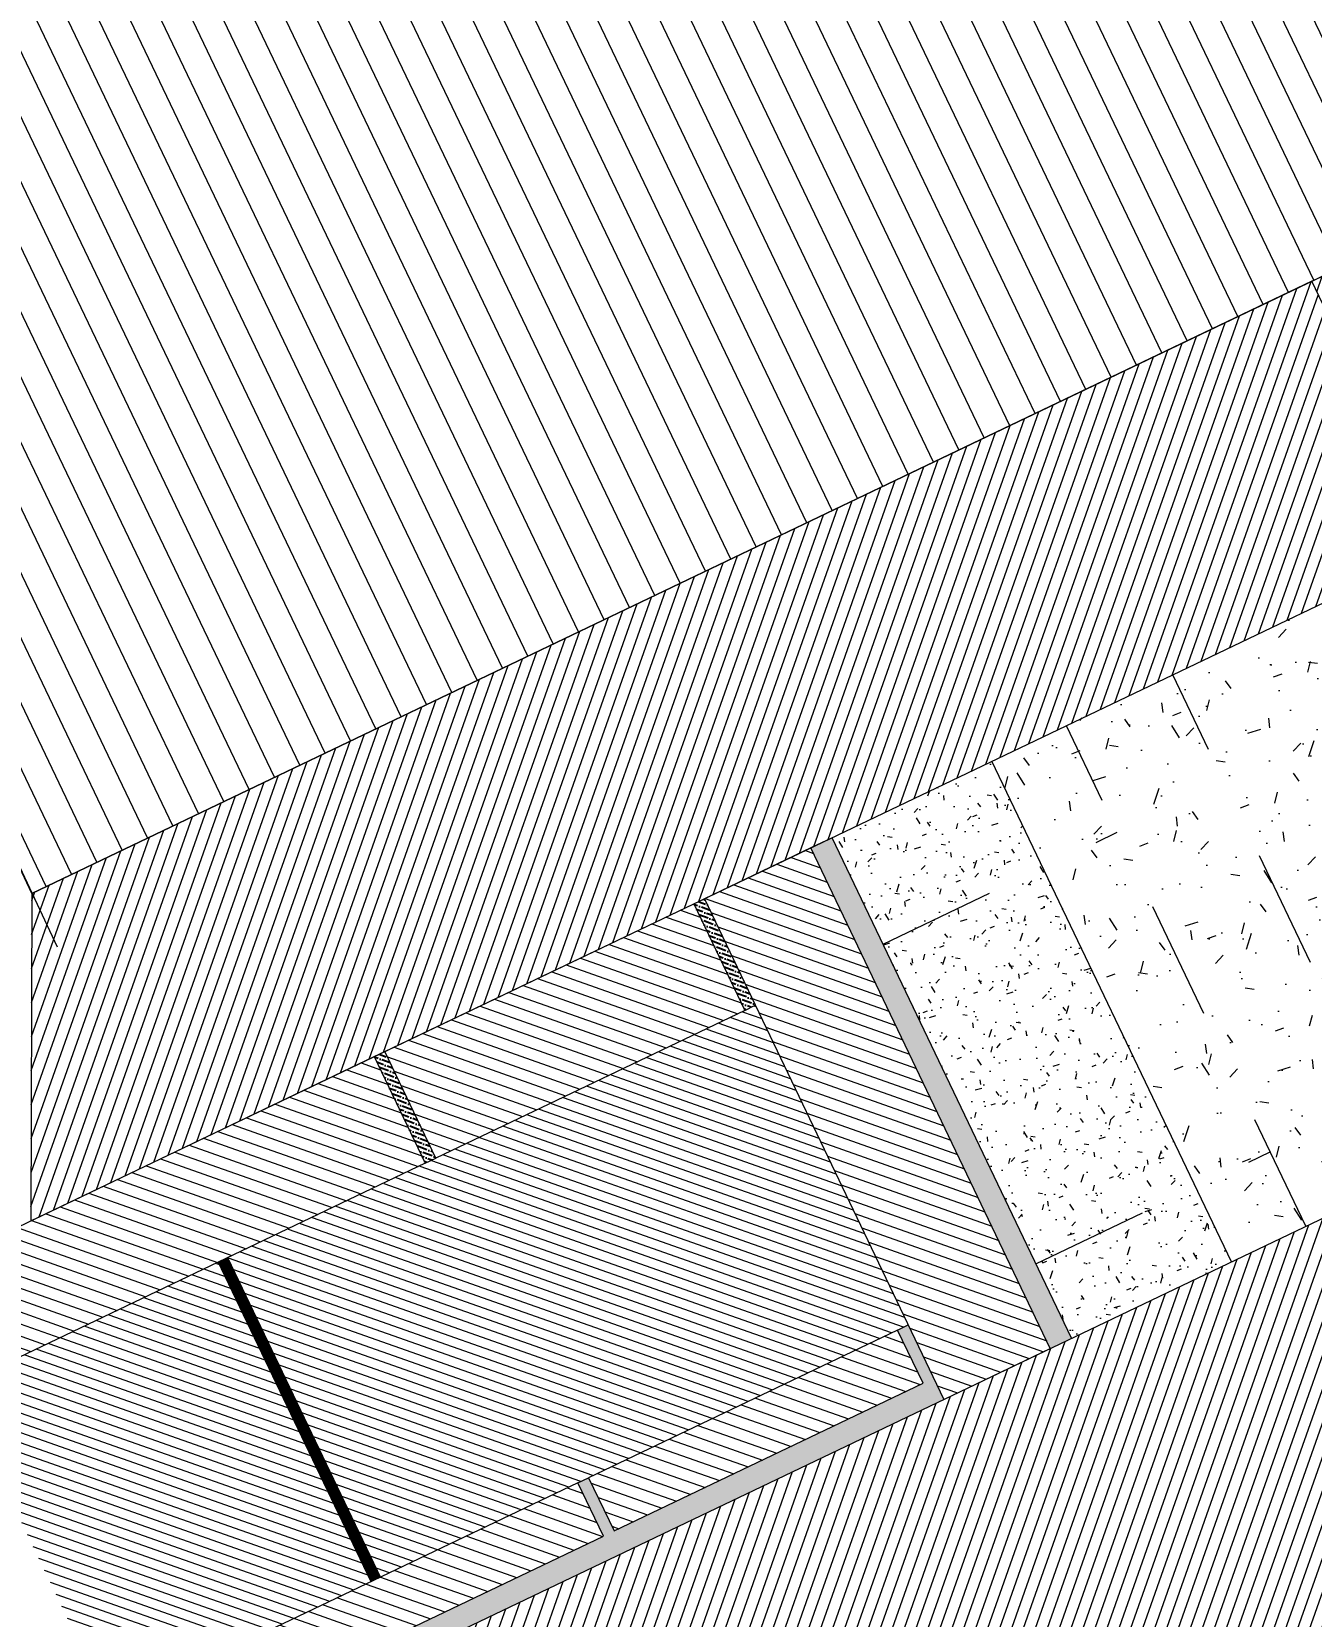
# Model space of a CAD drawing. Header units: metres. Extents: x 678805 to 1359287, y 2747329 to 5497370.
# Drawn here: x 679524.215 to 679525.299, y 2747469.348 to 2747470.69 of the extents above; entities that cross this region are included whole.
import ezdxf

# ---------------------------------------------------------------- set-up
doc = ezdxf.new("R2010")
doc.units = ezdxf.units.M
doc.linetypes.add('XREF_MON_WATERFEATURE$0$DASH_1', pattern=[0.4, 0.1, -0.3])
doc.linetypes.add('XREF_MON_WATERFEATURE$0$HIDDEN', pattern=[0.375, 0.25, -0.125])
for name, color, linetype, true_color in [('02-L-Waterfeatures 01', 7, 'Continuous', 0x4da6ff), ('XREF_MON_WATERFEATURE$0$01-TX-Dimensions_1-100', 7, 'Continuous', 0x3f5f7f), ('XREF_MON_WATERFEATURE$0$EIT_3 TR sorra', 7, 'Continuous', 0xd8ceb0)]:
    doc.layers.add(name, color=color, linetype=linetype, true_color=true_color)
for name, color, linetype, lineweight, true_color in [('XREF_MON_WATERFEATURE$0$02-L-projecció', 7, 'Continuous', 5, 0x636363), ('XREF_MON_WATERFEATURE$0$02-L-projecció 2', 7, 'Continuous', 5, 0x636363), ('XREF_MON_WATERFEATURE$0$3-TR grava', 7, 'Continuous', 5, 0x666666), ('XREF_MON_WATERFEATURE$0$3-TR tot_u', 7, 'Continuous', 5, 0x787878)]:
    doc.layers.add(name, color=color, linetype=linetype, lineweight=lineweight, true_color=true_color)
for name, color, linetype, lineweight in [('XREF_MON_WATERFEATURE$0$02-L-seccionat', 6, 'Continuous', 5), ('XREF_MON_WATERFEATURE$0$3-TR Formigó', 252, 'Continuous', 0), ('XREF_MON_WATERFEATURE$0$3-TR terra compactada', 45, 'Continuous', 0)]:
    doc.layers.add(name, color=color, linetype=linetype, lineweight=lineweight)
doc.layers.add('XREF_MON_WATERFEATURE$0$02-L-Waterfeatures 02', color=152, linetype='Continuous')
doc.layers.add('XREF_MON_WATERFEATURE$0$COTAUX', color=7, linetype='Continuous')
doc.styles.add('XREF_MON_WATERFEATURE$0$Standard', font='arial.ttf')
doc.dimstyles.new('XREF_MON_WATERFEATURE$0$E100', dxfattribs={"dimscale": 0.03, "dimtxt": 7, "dimasz": 0.5, "dimexe": 0.1, "dimexo": 15, "dimgap": 4, "dimtad": 1, "dimzin": 0, "dimdsep": 46, "dimtxsty": 'XREF_MON_WATERFEATURE$0$Standard', "dimblk1": 'XREF_MON_WATERFEATURE$0$LINCOT200', "dimblk2": 'XREF_MON_WATERFEATURE$0$LINCOT200', "dimsah": 1, "dimcen": 0.1, "dimdle": 0.1, "dimclrt": 256, "dimadec": 0, "dimazin": 0, "dimtfac": 0.01538461538461539, "dimtofl": 0, "dimtmove": 0, "dimatfit": 3, "dimldrblk": 'XREF_MON_WATERFEATURE$0$LINCOT200', "dimfxl": 1, "dimtolj": 1, "dimtzin": 0, "dimarcsym": 0})
pattern_1 = [(43.98579928964266, (60.71552427113056, -34.8634046879597), (0.001927275125572217, 0.006603891924043957), [0.00853281250000007, -0.001706562500000014, 0, -0.001706562500000014])]

# ---------------------------------------------------------------- blocks, each defined once
blk = doc.blocks.new('XREF_MON_WATERFEATURE$0$General Section WaterFalls')
at = {"layer": 'XREF_MON_WATERFEATURE$0$02-L-Waterfeatures 02', "lineweight": 9, "transparency": 33554687}
h = blk.add_hatch(dxfattribs=at)
h.set_pattern_fill('ANSI31', color=256, scale=0.002499999999999998, angle=2.627825166700061e-09)
h.set_pattern_definition([(45.00000000262781, (62.71595870656893, -33.70335678989068), (-0.005612660075925642, 0.005612660075410798), [])])
edge = h.paths.add_edge_path()
edge.add_line((62.51556663867086, -31.7584111506585), (62.51556663773954, -32.15334319666819))
edge.add_line((62.5155666382052, -32.15334319672547), (62.67507885653109, -32.15340478329933))
edge.add_line((62.67507885629311, -32.15340478322469), (62.81232870025712, -31.78088127544756))
edge.add_line((62.81232870044187, -31.7808812756557), (62.9057444791659, -31.76973854642107))
edge.add_arc((62.90688389539719, -31.77981038670987), 0.01013608618583577, 7.903237830834428, 96.45436951494702, ccw=False)
edge.add_line((62.91692370641977, -31.77841666969471), (62.91750993027848, -33.66344549352304))
edge.add_line((62.91750992974266, -33.66344549343921), (63.21675355080515, -33.66344549390487))
edge.add_line((63.21675355033949, -33.66344549390487), (63.21692370244595, -32.91344549353234))
edge.add_line((63.21692370297387, -32.91344549367204), (62.92692370340228, -32.91344549367204))
edge.add_line((62.92692370293662, -32.91344549343921), (62.92692370386006, -31.75841115001589))
edge.add_line((62.92692370386794, -31.75841115019284), (62.5155666382052, -31.7584111506585))
at = {"layer": 'XREF_MON_WATERFEATURE$0$3-TR Formigó'}
h = blk.add_hatch(dxfattribs=at)
h.set_pattern_fill('ANSI31', color=256, scale=0.002999999999999999, angle=90, style=0)
h.set_pattern_definition([(134.9999999999999, (60.5655855149962, -33.01333952322602), (-0.006735192090801864, -0.006735192090801864), [])])
h.paths.add_polyline_path([(63.56725041707978, -34.35336003522389), (62.84704117570072, -34.35336003522389), (62.84704617364332, -32.2734066543635), (62.41705068480223, -32.27340588159859), (62.41704169008881, -34.35336073231883), (61.01713174441829, -34.3533604752738), (61.01713174395263, -34.70336046768352), (63.56725041707978, -34.70336046814919)])
h = blk.add_hatch(dxfattribs=at)
h.set_pattern_fill('ANSI31', color=256, scale=0.002999999999999999, style=0)
h.set_pattern_definition([(44.99999999999999, (60.71546804439276, -34.26328121544793), (-0.006735192090801864, 0.006735192090801864), [])])
h.paths.add_polyline_path([(62.91692370548844, -32.86335120396689), (62.86692370614037, -32.86335120443255), (62.86692370520905, -33.35332202119753), (62.91692370548844, -33.3533220209647)])
h = blk.add_hatch(dxfattribs=at)
h.set_pattern_fill('ANSI31', color=256, scale=0.002999999999999999, style=0)
h.set_pattern_definition([(44.99999999999999, (60.71552427113056, -34.16340468730778), (-0.006735192090801864, 0.006735192090801864), [])])
h.paths.add_polyline_path([(63.21718797087669, -32.86344549385831), (63.3171879700385, -32.86344549362548), (63.31718796910718, -33.35344549361616), (63.21718796854839, -33.35344549384899)])
h = blk.add_hatch(dxfattribs=at)
h.set_pattern_fill('ANSI31', color=256, scale=0.002999999999999999, angle=90, style=0)
h.set_pattern_definition([(134.9999999999999, (60.71546804439276, -28.26333952299319), (-0.006735192090801864, -0.006735192090801864), [])])
h.paths.add_polyline_path([(63.31725041661412, -34.3533600459341), (63.56725041707978, -34.35336006060243), (63.56725041614845, -33.15126436809078), (63.31718797050416, -33.03095293976367)])
h = blk.add_hatch(dxfattribs=at)
h.set_pattern_fill('ANSI31', color=256, scale=0.002999999999999999, style=0)
h.set_pattern_definition([(44.99999999999999, (60.71546804439276, -34.76325206179172), (-0.006735192090801864, 0.006735192090801864), [])])
h.paths.add_polyline_path([(62.9169237059541, -33.36332205007784), (62.86692370614037, -33.36332204984501), (62.86692370520905, -33.65344549366273), (62.91692370548844, -33.65344549366273)])
h = blk.add_hatch(dxfattribs=at)
h.set_pattern_fill('ANSI31', color=256, scale=0.002999999999999999, style=0)
h.set_pattern_definition([(44.99999999999999, (60.71552427159622, -34.46340468805283), (-0.006735192090801864, 0.006735192090801864), [])])
h.paths.add_polyline_path([(63.21718797134236, -33.36344549385831), (63.31718797050416, -33.36344549409114), (63.31718796864152, -33.65344549389556), (63.21718796854839, -33.65344549412839)])
h = blk.add_hatch(dxfattribs=at)
h.set_pattern_fill('ANSI31', color=256, scale=0.002999999999999999, style=0)
h.set_pattern_definition([(44.99999999999999, (60.71552427113056, -34.8634046879597), (-0.006735192090801864, 0.006735192090801864), [])])
h.paths.add_polyline_path([(63.31718796864152, -33.66344549390487), (62.84697993285954, -33.66344549390487), (62.84697993285954, -33.76344549376518), (63.31718796864152, -33.76344549376518)])
at = {"layer": 'XREF_MON_WATERFEATURE$0$3-TR grava'}
h = blk.add_hatch(dxfattribs=at)
h.set_pattern_fill('GRAVEL', color=256, scale=0.002499999999999998, angle=-65.4594079214056)
h.set_pattern_definition([(162.5533795785944, (60.79222115920857, -28.27855555806309), (-0.7308664413105134, 0.2247454003224838), [0.008543035999999995, -0.8457620909891244]), (119.5103330785944, (60.78407111624256, -28.27599420491606), (0.3742512880765163, -0.6667924889896534), [0.01466011799999999, -1.451351222338099]), (67.05103917859438, (60.77684983098879, -28.26323599391617), (-0.3716630592082974, -0.8677521653213359), [0.01033703799999999, -1.023368069852499]), (201.8142810785943, (60.752123022452, -28.2473015722353), (1.181651354603074, 0.4697151542846624), [0.013350113, -1.321660935643449]), (227.3742462585944, (60.73972886987031, -28.25226246356033), (0.5612966858302837, 0.6053067655956637), [0.01309084249999999, -1.295995193633599]), (291.8142810785943, (60.73086365032941, -28.26189462398179), (-0.469715154284662, 1.181651354603073), [0.01335011299999999, -1.321660935643449]), (332.2348325485944, (60.73582454118878, -28.27428877633065), (-0.9205000676641384, 0.487190799820997), [0.01765484149999998, -1.747827882856174]), (6.795920448594389, (60.7514466685243, -28.2825132557191), (1.455422802273856, 0.1758798357438446), [0.01666798799999999, -1.650131415047625]), (55.97015769859439, (60.76799755217507, -28.28054087772034), (0.5399387022612131, 0.8049723273507519), [0.013395325, -1.3261386424678]), (109.7769503785944, (60.7754939137958, -28.26943954080343), (0.2323495932458333, -0.6617765230940462), [0.01529283199999999, -0.7493484237499995]), (156.9380298785944, (60.77031944319606, -28.25504873273894), (-0.9518899865877168, 0.403052978445805), [0.01977694799999999, -1.957919312804424]), (73.35466690859441, (60.77765559451655, -28.30475154332817), (0.1619655624356716, 0.5625907985248249), [0.006750113499999991, -0.6682641456085991]), (106.0098264785943, (60.77958915010095, -28.29828425706364), (0.2273336257813092, -0.803678214579225), [0.01284204949999999, -1.271365974925999]), (159.5405920785944, (60.77604727586731, -28.28594026481733), (-0.05776387016626405, -0.02637395122873605), [0.008980233499999988, -0.0808223277106999]), (137.7391825885944, (60.78113276325166, -28.27873191982508), (0.2473974964595234, -0.2360714483909447), [0.004836032999999993, -0.4787655592223493]), (226.3420015685944, (60.77755367103964, -28.27547966712154), (0.1469176592604953, 0.1368857238627073), [0.006839140499999998, -0.3351188247499998]), (325.5043486085944, (60.77283224184066, -28.28042761748657), (0.1946495940143111, -0.120543708048443), [0.01110799149999999, -0.3591574538227498]), (96.10564325859436, (60.78198708361015, -28.28671854175627), (-0.005015967701359904, -0.1419016915615013), [0.008032178499999989, -0.1927724529206998]), (310.9301324125944, (60.76225677924231, -28.24197662272491), (0.4370311227861186, -0.4985168479763861), [0.01125219999999999, -1.113970666813473]), (4.886768018594398, (60.76962854387239, -28.25047778291628), (-0.7408983767459327, -0.05905798282647845), [0.009439973499999987, -0.9345553919549987]), (227.7391825885943, (60.79353985749185, -28.28144375234842), (0.236071448391113, 0.2473974964597082), [0.009672002499999997, -0.4739295897223498]), (278.1510517485945, (60.78703535161912, -28.28860193677247), (-0.09044790183450213, 0.6567605553424388), [0.01125219999999999, -1.113970666813499]), (273.9845468585944, (60.72644317988306, -28.25832847272977), (-0.01634201581114442, 0.3415672532887592), [0.01085087999999998, -0.5316933578276493]), (229.3157326785944, (60.72719718003646, -28.26915312837809), (0.5035328153719132, 0.578932814619784), [0.009091802999999997, -0.9000898345179998]), (1.342001568594387, (60.73603972559795, -28.3083953417372), (0.3415672532877387, 0.01634201583260719), [0.009672002499999992, -0.4739295897223496]), (311.8946167185944, (60.74570910539478, -28.30816882080398), (-0.5739168466802448, 0.6454345072093441), [0.0106445685, -1.053809399504999]), (3.984546858594382, (60.72311649052426, -28.28009104542434), (-0.3415672532888744, -0.01634201580877165), [0.005425439999999993, -0.5371187978276494]), (35.85052455259439, (60.73445728933439, -28.30492950929329), (0.204681529436305, 0.1632596750812058), [0.003237864999999997, -0.3205498741131498]), (100.5043486105944, (60.73708174331114, -28.30303317354992), (0.02135798351994016, -0.1996655617274969), [0.0130908425, -0.2487263647267249]), (120.5495980385944, (60.73469514679164, -28.29016170161776), (0.3215033824824281, -0.5512647504169874), [0.012131675, -1.201034121583424]), (238.2306596085943, (60.76763349305838, -28.28280127281323), (0.08915378909610928, 0.1105117726299222), [0.009158096999999994, -0.2197944089919999]), (287.6978186685944, (60.76281174505129, -28.29058725666255), (0.3328294306101222, -1.034733695266432), [0.01598891899999997, -1.582900226625773]), (355.4859879785944, (60.76767231710255, -28.30581944272853), (-0.5098428960780156, 0.0464378220719186), [0.006537705999999993, -0.6472348079527493]), (24.54059207859437, (60.77418976230547, -28.30633398098871), (0.03138991893752503, 0.08413782139499214), [0.003809999999999997, -0.05968999999999995]), (54.7970292385944, (60.73590058321133, -28.28821520577185), (-0.2988512862779227, -0.4156731392452753), [0.008821673999999995, -0.8733485193299996]), (342.5533795785944, (60.74098607059568, -28.28100686054677), (0.7308664413097113, -0.224745400325036), [0.01708607199999999, -0.8372190549891247]), (294.5405920785944, (60.7572861565277, -28.28612956707366), (0.08413782139499214, -0.03138991893752503), [0.01650999999999999, -0.04698999999999996]), (259.8454385785944, (60.76414338359609, -28.30114817339927), (-0.1406075784639758, -0.7622563603398058), [0.01004023899999999, -0.9939829181034995]), (188.5951961785943, (60.76237324951217, -28.31103113153949), (-0.2574294318929432, -0.04773193475317565), [0.009245726999999994, -0.4530412509692998]), (142.1865674385944, (60.75323134986684, -28.31241293041967), (-1.078743774950315, 0.8337740209468908), [0.01505362749999999, -1.490311610573449]), (109.9666708185943, (60.74133879365399, -28.30318365246058), (-0.2850974958072773, 0.7773042633900631), [0.01592573649999999, -1.576646161405999])])
h.paths.add_polyline_path([(62.4170443075709, -32.72336055710912), (61.64629130344838, -32.72335900692269), (62.10770721640438, -34.35336060356349), (62.41704117506742, -34.35336060379632)])
h.paths.add_polyline_path([(62.38307777419686, -34.25074419286102, -1), (62.23307777475566, -34.25074419309385, -1)], flags=16)
at = {"layer": 'XREF_MON_WATERFEATURE$0$3-TR terra compactada'}
h = blk.add_hatch(dxfattribs=at)
h.set_pattern_fill('LINE', color=256, scale=0.007499999999999998)
h.set_pattern_definition([(359.9999999999999, (-1.593222050461918, -1.450000001117587), (3.469446951953614e-18, 0.0238125), [])])
edge = h.paths.add_edge_path(flags=16)
edge.add_arc((87.91270721703768, -34.89102650922723), 0.03000000000000113, 0, 360)
h.paths.add_polyline_path([(60.86794612370431, -34.06345526850782), (60.86794612370431, -34.8165326055605), (77.28848761087283, -34.81653260439634), (77.28848760994151, -35.96653260430321), (94.02980208816007, -35.96653260337189), (94.02346620196477, -34.53352967253886), (88.77741158520803, -34.42881766473874), (88.7764219455421, -34.4783984052483), (88.67512278445065, -34.8564527768176), (84.06023222394288, -34.76436978625134), (83.96552849235013, -34.41241660504602), (83.95774579746649, -34.38224918977357), (83.95875280490145, -34.33179827523418), (79.98875382728875, -34.25026744417846), (79.98875382775441, -35.78771875007078), (77.43852502759546, -35.78771875007078), (77.43852502852678, -35.43748732609674), (78.61814005719498, -35.43770227907225), (78.05505687510595, -33.4629564518109), (67.10211191978306, -33.3788115279749), (67.01179703883827, -33.17811179091223), (66.85097349714488, -33.17687627975829), (63.56725041614845, -33.15126436809078), (63.56725041707978, -34.70336046814919), (61.01713174395263, -34.70336046768352), (61.01713174441829, -34.35336060426198), (62.10765844490379, -34.35336060402915), (61.58575402200222, -32.50950451311655), (50.6815704330802, -32.42573419259861), (50.59114177431911, -32.2250335814897), (50.42511908290908, -32.2237581287045), (47.14811543934047, -32.19819437991828), (47.14721526950598, -33.38156245509163), (44.99754665372893, -33.38156245509163), (44.99754665279761, -33.03156259073876), (45.56926759378985, -33.03156259120442), (45.14311256445944, -31.55625739693642), (34.2616229839623, -31.47266142093576), (34.17091776337475, -31.2719586850144), (34.00475173024461, -31.27068213094026), (30.72633214015514, -31.24511096207425), (30.72633214108646, -32.37863686797209), (28.57621343620121, -32.37863686820492), (28.57621343526989, -32.02863700361922), (29.14793437626213, -32.02863700361922), (28.72177934786305, -30.55333180958405), (17.8412764519453, -30.4697434140835), (17.68143947003409, -31.50181839196011), (28.27606689184904, -31.50181839149445), (28.27606689091772, -32.61037793336436), (44.44740463607013, -32.61037793196738), (44.44740463700145, -34.06345526920632)])
at = {"layer": 'XREF_MON_WATERFEATURE$0$3-TR tot_u'}
h = blk.add_hatch(dxfattribs=at)
h.set_pattern_fill('AR-CONC', color=256, scale=0.0002499999999999998, angle=90.27678088148771)
h.set_pattern_definition([(140.2767808814876, (60.71552427113056, -34.66340468777344), (0.003764704159489958, 0.04556488512718999), [0.004762499999999998, -0.05238749999999998]), (85.27678088148768, (60.71552427113056, -34.66340468777344), (-0.04772109123189319, -0.009041488029591135), [0.003809999999999997, -0.04191014604249997]), (190.7282255814877, (60.71583799598739, -34.65960762673058), (-0.04395638512486119, 0.03652339698683523), [0.004047502199999999, -0.04452256114999998]), (136.4609808814877, (60.70282441936433, -34.66346603864804), (0.01018308268423949, 0.06781974315314415), [0.007143749999999998, -0.07858124999999996]), (186.9123384914877, (60.70367300277576, -34.65781439840794), (-0.06214251756734138, 0.05905152949145021), [0.006071255784999991, -0.06678390203999986]), (81.46093205148773, (60.70282441936433, -34.66346603864804), (-0.06214251756431047, 0.0590515294948334), [0.005714991767499997, -0.06286493297999995]), (111.2767808814877, (60.70596870779991, -34.65710077434778), (0.02538289961306774, 0.03802665916488778), [0.004762499999999999, -0.05238749999999998]), (56.27678088148772, (60.70596870779991, -34.65710077434778), (-0.04612109131131684, 0.01522788673825665), [0.003809999999999997, -0.04190999999999997]), (161.7282258814877, (60.70808394858614, -34.65393188595772), (-0.02073819193550645, 0.05325454581748144), [0.004047502199999998, -0.04452248439999997]), (127.7767808814877, (60.71552427113056, -34.66340468777344), (-0.02114224311496267, 0.0006700263971019353), [0, -0.04140199999999998, 0, -0.04254499999999999, 0, -0.04206874999999998]), (97.77678088148764, (60.71552427113056, -34.66340468777344), (-0.02512554822967623, 0.01658373466572633), [0, -0.02425699999999999, 0, -0.04044949999999998, 0, -0.01603374999999999]), (57.7767808814877, (60.71559267677367, -34.6775650230702), (0.001268419274745625, 0.03390417176223971), [0, -0.01587499999999997, 0, -0.04952999999999993, 0, -0.06572249999999986]), (47.77678088148769, (60.71562335127965, -34.68391494872048), (-0.006535441198366106, 0.03700115619632984), [0, -0.02063749999999996, 0, -0.03289299999999993, 0, -0.04667249999999992])])
h.paths.add_polyline_path([(63.31718796864152, -33.78345587057993), (63.31718797143549, -33.93344549345784), (62.84697993285954, -33.93344549322501), (62.8470968878828, -33.78343511628918)])
h = blk.add_hatch(dxfattribs=at)
h.set_pattern_fill('AR-CONC', color=256, scale=0.0004999999999999998, angle=90.27678088138283)
h.set_pattern_definition([(140.2767808813828, (60.7154680439271, -34.36333952285349), (0.00752940831914669, 0.09112977025436625), [0.009525, -0.104775]), (85.27678088138289, (60.7154680439271, -34.36333952285349), (-0.09544218246381951, -0.0180829760590076), [0.00762, -0.083820292085]), (190.7282255813828, (60.71609549364075, -34.35574540006928), (-0.08791277024958875, 0.07304679397383138), [0.00809500439999999, -0.08904512229999992]), (136.4609808813828, (60.69006834039465, -34.36346222320572), (0.02036616536872721, 0.135639486306251), [0.01428749999999999, -0.1571624999999999]), (186.9123384913827, (60.69176550768316, -34.35215894295834), (-0.1242850351344667, 0.1181030589831279), [0.01214251157000001, -0.13356780408]), (81.46093205138288, (60.69006834039465, -34.36346222320572), (-0.1242850351284049, 0.1181030589898943), [0.011429983535, -0.12572986596]), (111.2767808813828, (60.69635691680014, -34.35073169646785), (0.05076579922627469, 0.07605331832968265), [0.009524999999999999, -0.104775]), (56.27678088138284, (60.69635691680014, -34.35073169646785), (-0.09224218262257797, 0.03045577347668214), [0.00762, -0.08381999999999998]), (161.7282258813828, (60.70058739930391, -34.34439391968772), (-0.04147638387081799, 0.1065090916350389), [0.008095004399999994, -0.08904496879999994]), (127.7767808813828, (60.7154680439271, -34.36333952285349), (-0.0422844862299229, 0.001340052794281255), [0, -0.08280399999999999, 0, -0.08508999999999999, 0, -0.08413749999999999]), (97.77678088138279, (60.7154680439271, -34.36333952285349), (-0.05025109645929177, 0.03316746933154464), [0, -0.04851399999999999, 0, -0.08089899999999998, 0, -0.0320675]), (57.77678088138285, (60.71560485567898, -34.3916601925157), (0.002536838549615346, 0.06780834352447482), [0, -0.03175000000000001, 0, -0.09906000000000006, 0, -0.1314450000000001]), (47.77678088138283, (60.71566620515659, -34.40436004451476), (-0.0130708823965968, 0.07400231239268362), [0, -0.041275, 0, -0.065786, 0, -0.093345])])
h.paths.add_polyline_path([(63.3171317409724, -33.93344549345784), (62.847040661145, -33.93344549345784), (62.84704066021368, -34.35336000984535), (63.31713174376637, -34.35336006083526)])
at = {"layer": 'XREF_MON_WATERFEATURE$0$EIT_3 TR sorra'}
h = blk.add_hatch(dxfattribs=at)
h.set_pattern_fill('ANSI36', color=256, scale=0.001075000000000009, angle=-1.014200710357327, style=0, double=1)
h.set_pattern_definition([(43.98579928964266, (60.71546804439276, -33.26333952299319), (0.001927275125572217, 0.006603891924043957), [0.00853281250000007, -0.001706562500000014, 0, -0.001706562500000014])])
h.paths.add_polyline_path([(62.84704066067934, -33.6634454941377), (62.9169237059541, -33.6634454941377), (62.91692370548844, -33.65344549366273), (62.86692370520905, -33.65344549366273), (62.86692370614037, -33.36332204984501), (62.9169237059541, -33.36332205007784), (62.91692370548844, -33.3533220209647), (62.86692370520905, -33.35332202119753), (62.86692370614037, -32.86335120443255), (62.91692370548844, -32.86335120396689), (62.91692370548844, -32.85335120372474), (62.86692370614037, -32.85335117485374), (62.86692370567471, -32.3633803287521), (62.91692370548844, -32.3633803287521), (62.9169237059541, -32.35338032897562), (62.86692370567471, -32.35338032874279), (62.86692370567471, -31.86340951174498), (62.9169237059541, -31.86340951151215), (62.9169237059541, -31.85340951150283), (62.84692370612174, -31.85340951127)])
h = blk.add_hatch(dxfattribs=at)
h.set_pattern_fill('ANSI36', color=256, scale=0.001075000000000009, angle=-1.014200710357327, style=0, double=1)
h.set_pattern_definition([(43.98579928964266, (60.71552427019924, -34.56340468791313), (0.001927275125572217, 0.006603891924043957), [0.00853281250000007, -0.001706562500000014, 0, -0.001706562500000014])])
h.paths.add_polyline_path([(63.31718730507419, -33.35344549361616), (63.21718796808273, -33.35344549361616), (63.21718796808273, -33.36344549385831), (63.31718796864152, -33.36344549432397)])
h = blk.add_hatch(dxfattribs=at)
h.set_pattern_fill('ANSI36', color=256, scale=0.001075000000000009, angle=-1.014200710357327, style=0, double=1)
h.set_pattern_definition(pattern_1)
h.paths.add_polyline_path([(63.31718730553985, -33.6534454934299), (63.21718796854839, -33.65344549412839), (63.21718796854839, -33.66344549390487), (63.31718796864152, -33.66344549390487)])
h = blk.add_hatch(dxfattribs=at)
h.set_pattern_fill('ANSI36', color=256, scale=0.001075000000000009, angle=-1.014200710357327, style=0, double=1)
h.set_pattern_definition(pattern_1)
h.paths.add_polyline_path([(63.31718797143549, -33.76344549399801), (62.84697993285954, -33.76344549376518), (62.84697993239388, -33.78344549355097), (63.31718796817586, -33.78344549355097)])
at = {"layer": 'XREF_MON_WATERFEATURE$0$02-L-projecció'}
for points in [[(30.72633214015514, -31.24511096207425), (34.00475173024461, -31.27068213094026), (34.17091776337475, -31.2719586850144), (34.2616229839623, -31.47266142093576), (45.14311256445944, -31.55625739693642), (45.56926759378985, -33.03156259120442), (44.99754665279761, -33.03156259073876), (44.99754665372893, -33.38156245509163), (47.14721526950598, -33.38156245509163), (47.14811543934047, -32.19819437991828), (50.42511908290908, -32.2237581287045), (50.59114177431911, -32.2250335814897), (50.6815704330802, -32.42573419259861), (61.58575402200222, -32.50950451311655), (62.10765844490379, -34.35336060402915), (61.01713174441829, -34.35336060426198), (61.01713174395263, -34.70336046768352), (63.56725041707978, -34.70336046814919), (63.56725041614845, -33.15126436809078), (66.85097349714488, -33.17687627975829)], [(66.85097349714488, -33.17687627975829), (63.51713174441829, -33.15126436832361)], [(63.56722230417654, -33.15126436832361), (63.56727852998301, -34.17345526861027)], [(62.84697993239388, -33.78344549355097), (63.31718797190115, -33.7834454937838), (63.31718797190115, -33.76344549353234)], [(62.84697993285954, -33.93344549322501), (63.31735211377963, -33.93344549345784)]]:
    blk.add_lwpolyline(points, dxfattribs=at)
at = {"layer": 'XREF_MON_WATERFEATURE$0$02-L-projecció', "linetype": 'XREF_MON_WATERFEATURE$0$DASH_1', "ltscale": 0.05, "const_width": 0.009999999999999992}
blk.add_lwpolyline([(62.9169237059541, -33.16341829579324), (63.21716079628095, -33.16344549274072)], dxfattribs=at)
at = {"layer": 'XREF_MON_WATERFEATURE$0$02-L-projecció 2', "linetype": 'XREF_MON_WATERFEATURE$0$HIDDEN', "ltscale": 0.25}
for points in [[(62.91692365985364, -33.78344549285248), (62.91692361375317, -34.00336001696996)], [(63.21713169571012, -33.78344549331814), (63.21713165007532, -34.00336001627147)], [(62.84704066021368, -34.00336001720279), (63.31713174330071, -34.00336001510732)], [(62.84704066067934, -34.10336001729593), (63.31713174423203, -34.10336001496762)]]:
    blk.add_lwpolyline(points, dxfattribs=at)
at = {"layer": 'XREF_MON_WATERFEATURE$0$02-L-seccionat'}
for points in [[(62.847040661145, -32.27340624248609), (62.84704066021368, -34.35336000984535), (63.56725041707978, -34.35336006060243), (63.56725041707978, -34.70336046814919), (61.01713174395263, -34.70336046768352), (61.01713174441829, -34.35336060426198), (62.41704117506742, -34.35336060379632), (62.41704517183825, -32.27340629370883), (62.847040661145, -32.27340624248609)], [(63.56725041614845, -33.15126436809078), (63.31718797050416, -33.03095293976367), (63.31725041661412, -34.3533600459341), (63.56725041707978, -34.35336006060243), (63.56725041614845, -33.15126436809078)], [(62.9169237059541, -33.35332205006853), (62.9169237059541, -33.36332205007784)], [(63.21718796808273, -33.35344549361616), (63.21718796808273, -33.36344549385831)], [(63.31718796864152, -33.35344549408183), (63.31718796864152, -33.36344549432397)], [(62.91692370502278, -33.65344549389556), (62.9169237059541, -33.6634454941377)], [(63.21718796854839, -33.65344549412839), (63.21718796854839, -33.66344549390487)], [(63.31718796864152, -33.65344549389556), (63.31718796864152, -33.66344549390487)]]:
    blk.add_lwpolyline(points, dxfattribs=at)
for points in [[(62.91692370548844, -32.86335120396689), (62.86692370614037, -32.86335120443255), (62.86692370520905, -33.35332202119753), (62.91692370548844, -33.3533220209647)], [(63.21718797087669, -32.86344549385831), (63.3171879700385, -32.86344549362548), (63.31718796910718, -33.35344549361616), (63.21718796854839, -33.35344549384899)], [(62.9169237059541, -33.36332205007784), (62.86692370614037, -33.36332204984501), (62.86692370520905, -33.65344549366273), (62.91692370548844, -33.65344549366273)], [(63.21718797134236, -33.36344549385831), (63.31718797050416, -33.36344549409114), (63.31718796864152, -33.65344549389556), (63.21718796854839, -33.65344549412839)], [(63.31718796864152, -33.66344549390487), (62.84697993285954, -33.66344549390487), (62.84697993285954, -33.76344549376518), (63.31718796864152, -33.76344549376518)]]:
    blk.add_lwpolyline(points, close=True, dxfattribs=at)
blk = doc.blocks.new('XREF_MON_WATERFEATURE$0$LINCOT200')
for p, q in [((0, -9.999961704014428), (0, 10.00003829598555)), ((3.694822225952521e-13, 3.829598557558711e-05), (10.00000000000051, 3.829598557558711e-05))]:
    blk.add_line(p, q)
at = {"const_width": 1.875}
blk.add_lwpolyline([(3.535533801624467, -3.535495714255788), (-3.535533950636761, 3.535572157214077)], dxfattribs=at)
at = {"layer": 'XREF_MON_WATERFEATURE$0$COTAUX'}
blk.add_line((0, 0), (-1.249999999999915, 0), dxfattribs=at)
blk = doc.blocks.new('*D823')
at = {"layer": 'DEFPOINTS', "color": 0, "transparency": 16777216}
for p in [(679524.2870084624, 2747469.606421538), (679524.4165502564, 2747469.335532486), (679523.8301807604, 2747469.055124858)]:
    blk.add_point(p, dxfattribs=at)
at = {"layer": 'XREF_MON_WATERFEATURE$0$01-TX-Dimensions_1-100', "color": 0, "lineweight": -2, "transparency": 16777216}
for p, q in [((679523.8810399902, 2747469.412283443), (679523.6979325098, 2747469.324719655)), ((679523.7006389663, 2747469.326013909), (679523.6941676965, 2747469.339546192)), ((679523.8237094905, 2747469.06865714), (679523.707110236, 2747469.312481627)), ((679524.0105817843, 2747469.141394392), (679523.8274743039, 2747469.053830604))]:
    blk.add_line(p, q, dxfattribs=at)
at = {"layer": 'XREF_MON_WATERFEATURE$0$01-TX-Dimensions_1-100', "color": 0, "lineweight": -2, "transparency": 16777216, "xscale": 0.015, "yscale": 0.015, "zscale": 0.015}
for p, rotation in [((679523.7006389663, 2747469.326013909), 115.5575828870525), ((679523.8301807604, 2747469.055124858), 295.5575828870525)]:
    blk.add_blockref('XREF_MON_WATERFEATURE$0$LINCOT200', p, dxfattribs=dict(at, rotation=rotation))
at = {"layer": 'XREF_MON_WATERFEATURE$0$01-TX-Dimensions_1-100', "transparency": 16777216, "insert": (679523.5248861642, 2747469.6935363), "char_height": 0.21, "attachment_point": 5, "rotation": 115.55758288705248, "style": 'XREF_MON_WATERFEATURE$0$Standard'}
blk.add_mtext('\\A1;0.30', dxfattribs=at)
blk = doc.blocks.new('XREF_MON_WATERFEATURE')
at = {"rotation": 115.5575828871378}
blk.add_blockref('XREF_MON_WATERFEATURE$0$General Section WaterFalls', (679521.7318272466, 2747398.310749386), dxfattribs=at)
at = {"layer": 'XREF_MON_WATERFEATURE$0$01-TX-Dimensions_1-100'}
dim = blk.add_linear_dim(base=(679523.8301807604, 2747469.055124858), p1=(679524.2870084625, 2747469.606421539), p2=(679524.4165502564, 2747469.335532487), angle=115.5575828870524, dimstyle='XREF_MON_WATERFEATURE$0$E100', override={"dimtad": 0}, dxfattribs=at)
dim.commit()
dim.dimension.update_dxf_attribs({"geometry": '*D823', "text_midpoint": (679523.5248861645, 2747469.693536299), "dimtype": 128})

msp = doc.modelspace()

# ---------------------------------------------------------------- block references
at = {"layer": '02-L-Waterfeatures 01', "color": 18, "true_color": 0x000000}
msp.add_blockref('XREF_MON_WATERFEATURE', (0, 0), dxfattribs=at)

doc.saveas('drawing.dxf')
